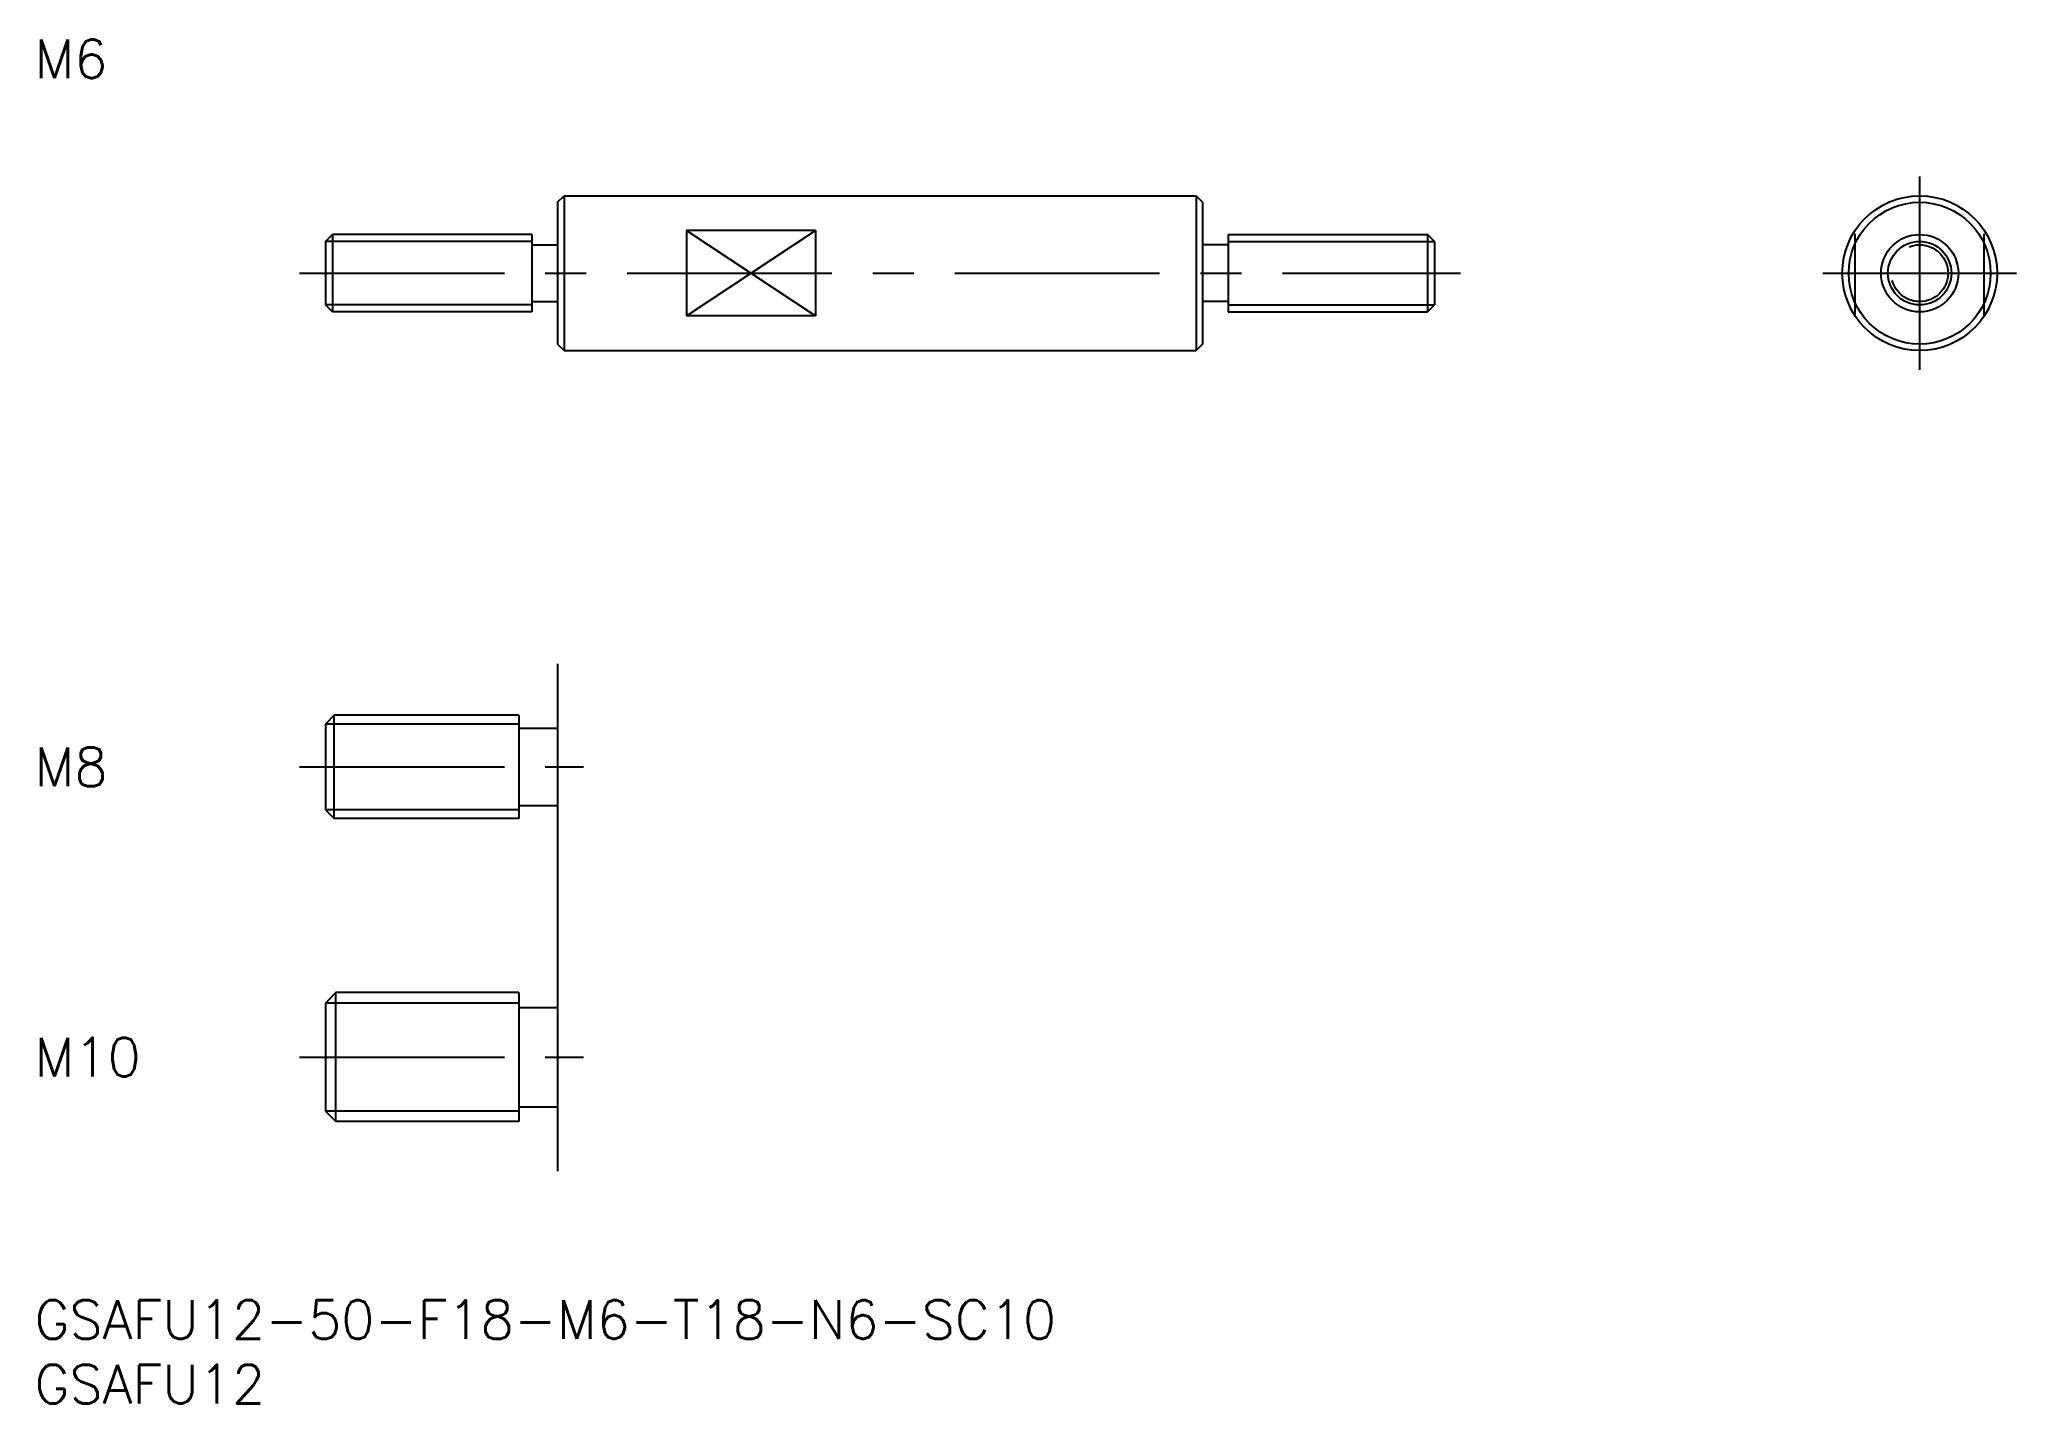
# Model space of a CAD drawing. Extents: x 0 to 154, y -8 to 98.
import ezdxf

# ---------------------------------------------------------------- set-up
doc = ezdxf.new("R2010")
doc.units = 0
doc.header["$LTSCALE"] = 0.5
doc.linetypes.add('CENTER', pattern=[50.8, 31.75, -6.35, 6.35, -6.35])
doc.linetypes.add('DASHED', pattern=[19.05, 12.7, -6.35])
for name, color, linetype in [('MSM_CENTER', 1, 'CENTER'), ('MSM_CONTINUOUS', 7, 'CONTINUOUS'), ('MSM_DASHED', 4, 'DASHED'), ('MSM_NARROW', 5, 'CONTINUOUS'), ('MSM_PART_NUMBER', 7, 'CONTINUOUS')]:
    doc.layers.add(name, color=color, linetype=linetype)
doc.styles.get("Standard").update_dxf_attribs({"font": 'txt.shx', "height": 3, "bigfont": 'bigfont.shx'})

# ---------------------------------------------------------------- blocks, each defined once
blk = doc.blocks.new('*U29')
at = {"layer": 'MSM_PART_NUMBER'}
blk.add_text('GSAFU12-50-F18-M6-T18-N6-SC10', height=3, dxfattribs=at).set_placement((0, -3))
blk = doc.blocks.new('*U30')
at = {"layer": 'MSM_PART_NUMBER'}
blk.add_text('GSAFU12', height=3, dxfattribs=at).set_placement((0, -8))
blk = doc.blocks.new('*U32')
at = {"layer": 'MSM_PART_NUMBER'}
blk.add_text('M10', height=3, dxfattribs=at).set_placement((0, 17.35))
blk = doc.blocks.new('*U33')
at = {"layer": 'MSM_PART_NUMBER'}
blk.add_text('M8', height=3, dxfattribs=at).set_placement((0, 39.85))
blk = doc.blocks.new('*U34')
at = {"layer": 'MSM_PART_NUMBER'}
blk.add_text('M6', height=3, dxfattribs=at).set_placement((0, 94.73))

msp = doc.modelspace()

# ---------------------------------------------------------------- linework, layer by layer
at = {"layer": 'MSM_CENTER'}
for p, q in [((146.16, 72.12), (146.16, 87.12)), ((20.55, 79.62), (110.55, 79.62)), ((138.66, 79.62), (153.66, 79.62)), ((20.55, 41.35), (42.55, 41.35)), ((20.55, 18.85), (42.55, 18.85))]:
    msp.add_line(p, q, dxfattribs=at)
at = {"layer": 'MSM_CONTINUOUS'}
for p, q in [((40.55, 85.12), (41.05, 85.62)), ((40.55, 85.12), (40.55, 74.12)), ((41.05, 85.62), (90.05, 85.62)), ((41.05, 85.62), (41.05, 73.62)), ((90.05, 85.62), (90.55, 85.12)), ((90.05, 85.62), (90.05, 73.62)), ((90.55, 85.12), (90.55, 74.12)), ((50.55, 82.94), (50.55, 76.31)), ((60.55, 82.94), (50.55, 82.94)), ((60.55, 82.94), (60.55, 76.31)), ((22.55, 82.08), (23.09, 82.62)), ((22.55, 82.08), (22.55, 77.16)), ((23.09, 82.62), (23.09, 76.62)), ((38.55, 82.62), (23.09, 82.62)), ((38.55, 82.62), (38.55, 76.62)), ((38.55, 81.82), (40.55, 81.82)), ((92.55, 81.82), (90.55, 81.82)), ((92.55, 82.62), (92.55, 76.62)), ((92.55, 82.62), (108, 82.62)), ((108, 82.62), (108, 76.62)), ((108.55, 82.08), (108, 82.62)), ((108.55, 82.08), (108.55, 77.16)), ((23.09, 76.62), (22.55, 77.16)), ((38.55, 77.42), (40.55, 77.42)), ((92.55, 77.42), (90.55, 77.42)), ((108, 76.62), (108.55, 77.16)), ((38.55, 76.62), (23.09, 76.62)), ((60.55, 76.31), (50.55, 76.31)), ((92.55, 76.62), (108, 76.62)), ((40.55, 74.12), (41.05, 73.62)), ((41.05, 73.62), (90.05, 73.62)), ((90.55, 74.12), (90.05, 73.62)), ((40.55, 49.35), (40.55, 10)), ((23.22, 45.35), (22.55, 44.67)), ((22.55, 44.67), (22.55, 38.03)), ((23.22, 37.35), (23.22, 45.35)), ((37.55, 45.35), (23.22, 45.35)), ((37.55, 45.35), (37.55, 37.35)), ((37.55, 44.35), (40.55, 44.35)), ((37.55, 38.35), (40.55, 38.35)), ((22.55, 38.03), (23.22, 37.35)), ((37.55, 37.35), (23.22, 37.35)), ((23.36, 23.85), (22.55, 23.04)), ((22.55, 23.04), (22.55, 14.66)), ((37.55, 23.85), (23.36, 23.85)), ((23.36, 13.85), (23.36, 23.85)), ((37.55, 23.85), (37.55, 13.85)), ((37.55, 22.7), (40.55, 22.7)), ((22.55, 14.66), (23.36, 13.85)), ((37.55, 13.85), (23.36, 13.85)), ((37.55, 15), (40.55, 15))]:
    msp.add_line(p, q, dxfattribs=at)
for radius in [6, 5.5, 3]:
    msp.add_circle((146.16, 79.62), radius, dxfattribs=at)
at = {"layer": 'MSM_DASHED'}
for p, q in [((141.16, 76.31), (141.16, 82.94)), ((151.16, 76.31), (151.16, 82.94))]:
    msp.add_line(p, q, dxfattribs=at)
msp.add_circle((146.16, 79.62), 2.2, dxfattribs=at)
at = {"layer": 'MSM_NARROW'}
for p, q in [((50.55, 82.94), (60.55, 76.31)), ((50.55, 76.31), (60.55, 82.94)), ((38.55, 82.08), (22.55, 82.08)), ((92.55, 82.08), (108.55, 82.08)), ((38.55, 77.16), (22.55, 77.16)), ((92.55, 77.16), (108.55, 77.16)), ((37.55, 44.67), (22.55, 44.67)), ((37.55, 38.03), (22.55, 38.03)), ((37.55, 23.04), (22.55, 23.04)), ((37.55, 14.66), (22.55, 14.66))]:
    msp.add_line(p, q, dxfattribs=at)
msp.add_circle((146.16, 79.62), 2.46, dxfattribs=at)

# ---------------------------------------------------------------- block references
at = {"layer": 'MSM_CONTINUOUS'}
for name in ['*U34', '*U33', '*U32', '*U29', '*U30']:
    msp.add_blockref(name, (0, 0), dxfattribs=at)

doc.saveas('drawing.dxf')
